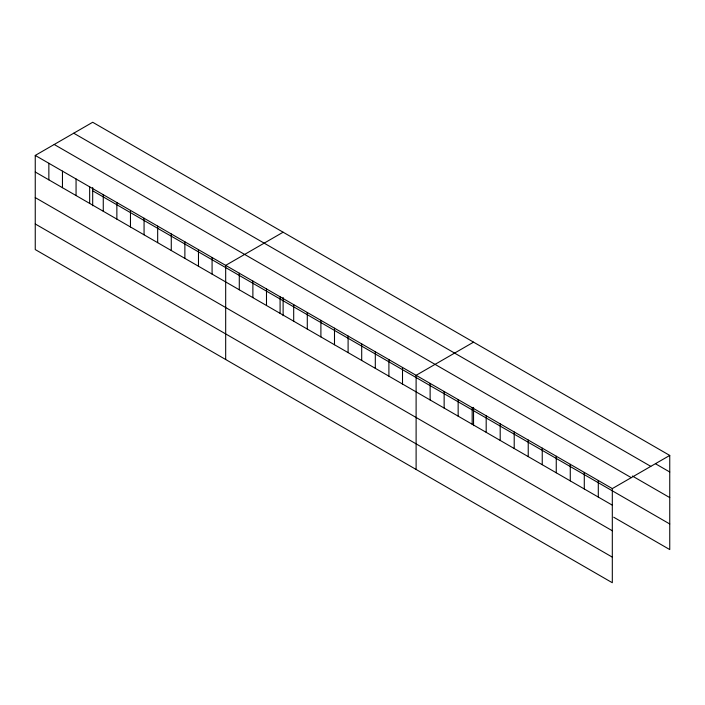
<?xml version="1.0" encoding="UTF-8"?>
<svg xmlns="http://www.w3.org/2000/svg" width="705" height="705" viewBox="0 0 705 705"><rect width="100%" height="100%" fill="white"/><g stroke="black" fill="none" stroke-linecap="round" stroke-linejoin="round"><path stroke-width="1.06" d="M35.25 155.426L612.31 488.591L612.31 582.735L35.25 249.57L35.25 155.426L92.69 122.265L669.75 455.43L669.75 549.574L613.694 517.214M283.119 232.209L225.679 265.371L225.679 359.515M473.548 342.154L416.109 375.316L416.109 469.459M612.31 488.591L669.75 455.43M655.738 463.908L669.75 471.998M73.734 133.21L650.794 466.366M632.376 476.025L669.75 497.598M54.206 144.481L631.266 477.646M92.69 190.808L669.75 523.974M35.25 171.994L612.31 505.159M35.25 197.594L612.31 530.759M35.25 223.97L612.31 557.135M598.298 480.493L598.298 497.069M584.286 472.403L584.286 488.97M570.274 464.313L570.274 480.88M556.254 456.223L556.254 472.791M542.242 448.133L542.242 464.701M528.23 440.043L528.23 456.611M514.209 431.954L514.209 448.521M500.197 423.855L500.197 440.431M486.186 415.765L486.186 432.332M473.548 407.402L473.548 425.635M472.174 407.675L472.174 424.243M458.153 399.585L458.153 416.153M444.141 391.495L444.141 408.063M430.129 383.405L430.129 399.973M402.511 367.455L402.511 384.031M388.904 359.603L388.904 376.17M375.307 351.751L375.307 368.318M361.7 343.899L361.7 360.466M348.103 336.047L348.103 352.615M334.496 328.195L334.496 344.763M320.898 320.343L320.898 336.911M307.292 312.482L307.292 329.059M293.694 304.63L293.694 321.198M283.119 297.457L283.119 315.69M280.088 296.779L280.088 313.346M266.49 288.927L266.49 305.494M252.883 281.075L252.883 297.642M239.286 273.223L239.286 289.79M212.082 257.51L212.082 274.086M198.475 249.658L198.475 266.226M184.877 241.806L184.877 258.374M171.271 233.954L171.271 250.522M157.673 226.102L157.673 242.67M144.067 218.25L144.067 234.818M130.469 210.398L130.469 226.966M116.863 202.538L116.863 219.114M103.265 194.686L103.265 211.253M92.69 187.512L92.69 205.745M89.658 186.834L89.658 203.401M76.061 178.982L76.061 195.549M62.454 171.13L62.454 187.697M48.856 163.278L48.856 179.846"/></g></svg>
